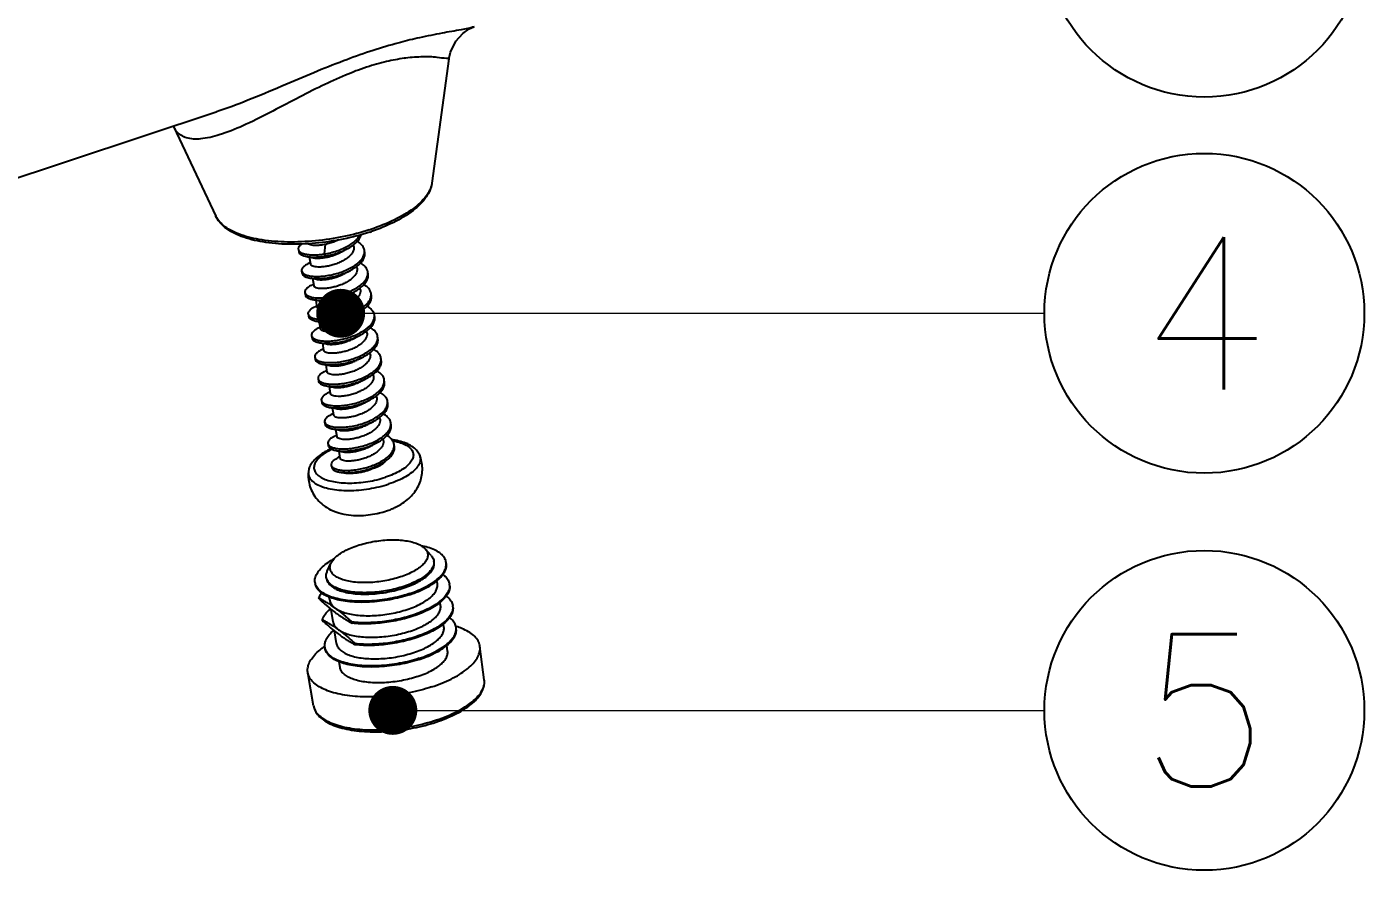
# Model space of a CAD drawing. Header units: millimetres. Extents: x 4911 to 5491, y 411 to 814.
# Drawn here: x 5141.38 to 5184.42, y 443.81 to 470.96 of the extents above; entities that cross this region are included whole.
import ezdxf
from ezdxf.enums import TextEntityAlignment as Align

# ---------------------------------------------------------------- set-up
doc = ezdxf.new("R2010")
doc.units = ezdxf.units.MM
doc.styles.add('TXT', font='txt.shx', dxfattribs={"bigfont": 'gbcbig.shx'})
doc.styles.add('wuwei', font='', dxfattribs={"width": 0.8, "oblique": 10})
doc.styles.get('wuwei').set_extended_font_data('SimSun')
doc.dimstyles.new('wuwei', dxfattribs={"dimscale": 1.5, "dimtxt": 2.5, "dimasz": 1.5, "dimexe": 0.3, "dimexo": 0.3, "dimgap": 0.5, "dimtad": 1, "dimdsep": 46, "dimtxsty": 'wuwei', "dimcen": 0, "dimclrd": 42, "dimclre": 256, "dimclrt": 256, "dimazin": 2, "dimtfac": 1, "dimtofl": 0, "dimtmove": 0, "dimatfit": 3, "dimfxl": 1, "dimlwd": 5, "dimlwe": 5, "dimarcsym": 0})

# ---------------------------------------------------------------- blocks, each defined once
blk = doc.blocks.new('*u43')
at = {"color": 7, "linetype": 'Continuous'}
for p, q in [((99.388, 63.07), (98.601, 57.353)), ((18.062, 37.27), (88.696, 60.63)), ((88.697, 60.63), (88.695, 60.629)), ((86.719, 59.976), (86.751, 59.928)), ((86.748, 59.934), (88.671, 55.84)), ((92.467, 54.313), (92.482, 54.212)), ((93.698, 54.54), (93.653, 54.102)), ((93.653, 54.102), (93.668, 54.001)), ((94.406, 54.178), (94.444, 54.198)), ((95.017, 54.439), (95.003, 54.528)), ((95.523, 54.168), (95.508, 54.269)), ((93.036, 53.63), (92.985, 53.961)), ((93.668, 54.001), (93.786, 53.96)), ((95.168, 53.448), (95.154, 53.537)), ((92.618, 53.322), (92.633, 53.22)), ((93.187, 52.639), (93.136, 52.97)), ((94.557, 53.185), (94.598, 53.207)), ((95.674, 53.177), (95.659, 53.278)), ((92.769, 52.331), (92.784, 52.229)), ((95.319, 52.457), (95.305, 52.544)), ((95.825, 52.186), (95.81, 52.287)), ((93.338, 51.648), (93.287, 51.979)), ((94.708, 52.194), (94.749, 52.216)), ((92.92, 51.34), (92.935, 51.238)), ((94.859, 51.203), (94.9, 51.225)), ((95.47, 51.466), (95.456, 51.554)), ((95.976, 51.195), (95.961, 51.296)), ((93.489, 50.657), (93.438, 50.988)), ((95.621, 50.475), (95.607, 50.563)), ((93.071, 50.348), (93.086, 50.247)), ((93.64, 49.666), (93.589, 49.996)), ((95.01, 50.212), (95.051, 50.234)), ((96.127, 50.203), (96.112, 50.305)), ((93.222, 49.357), (93.237, 49.256)), ((95.161, 49.221), (95.202, 49.243)), ((95.772, 49.484), (95.758, 49.57)), ((96.278, 49.212), (96.263, 49.314)), ((93.791, 48.675), (93.74, 49.005)), ((95.923, 48.493), (95.909, 48.581)), ((93.373, 48.366), (93.388, 48.265)), ((93.942, 47.684), (93.891, 48.014)), ((95.312, 48.23), (95.353, 48.252)), ((96.429, 48.221), (96.414, 48.323)), ((93.524, 47.375), (93.539, 47.274)), ((96.074, 47.501), (96.061, 47.586)), ((94.093, 46.693), (94.042, 47.023)), ((95.463, 47.239), (95.504, 47.261)), ((96.58, 47.23), (96.565, 47.331)), ((93.675, 46.384), (93.69, 46.283)), ((95.614, 46.247), (95.655, 46.269)), ((96.225, 46.51), (96.211, 46.599)), ((96.731, 46.239), (96.716, 46.34)), ((94.244, 45.701), (94.193, 46.032)), ((96.376, 45.519), (96.362, 45.605)), ((93.826, 45.393), (93.841, 45.291)), ((94.395, 44.71), (94.344, 45.041)), ((95.765, 45.256), (95.806, 45.278)), ((96.882, 45.248), (96.867, 45.349)), ((93.977, 44.402), (93.985, 44.345)), ((94.383, 44.791), (94.313, 44.754)), ((95.766, 44.195), (95.957, 44.287)), ((96.17, 42.19), (96.19, 42.197)), ((96.517, 42.289), (96.669, 42.343)), ((98.569, 40.244), (98.297, 40.546)), ((98.705, 39.924), (98.695, 39.992)), ((93.797, 39.517), (93.966, 39.887)), ((93.762, 39.171), (93.752, 39.239)), ((98.856, 38.933), (98.833, 39.082)), ((93.421, 38.24), (93.413, 38.29)), ((93.913, 38.18), (93.89, 38.329)), ((94.064, 37.189), (93.977, 37.762)), ((99.007, 37.942), (98.984, 38.089)), ((93.572, 37.248), (93.564, 37.299)), ((94.939, 37.126), (94.931, 37.177)), ((99.158, 36.951), (99.135, 37.098)), ((94.215, 36.198), (94.128, 36.771)), ((95.09, 36.135), (95.082, 36.186)), ((99.326, 35.847), (99.286, 36.109)), ((101.014, 34.529), (100.811, 36.06)), ((94.383, 35.094), (94.343, 35.356)), ((93.164, 33.333), (92.902, 34.856))]:
    blk.add_line(p, q, dxfattribs=at)
for points in [[(99.387, 63.062), (99.456, 63.372), (99.706, 63.888), (100.02, 64.238), (100.324, 64.45), (100.526, 64.542), (100.542, 64.547)], [(94.444, 54.198), (94.513, 54.235), (94.609, 54.286), (94.699, 54.334)], [(92.848, 53.987), (92.955, 53.967), (93.068, 53.945), (93.154, 53.929)], [(93.024, 53.711), (92.997, 53.697), (92.9, 53.646)], [(92.999, 52.995), (93.106, 52.976), (93.219, 52.954), (93.305, 52.937)], [(94.598, 53.207), (94.67, 53.246), (94.765, 53.297), (94.856, 53.345)], [(93.175, 52.72), (93.148, 52.706), (93.051, 52.655)], [(94.749, 52.216), (94.821, 52.255), (94.916, 52.306), (95.007, 52.353)], [(93.15, 52.004), (93.257, 51.985), (93.37, 51.963), (93.456, 51.946)], [(93.326, 51.729), (93.299, 51.715), (93.202, 51.663)], [(94.9, 51.225), (94.972, 51.264), (95.067, 51.315), (95.158, 51.362)], [(93.301, 51.013), (93.408, 50.993), (93.521, 50.972), (93.607, 50.955)], [(93.477, 50.738), (93.45, 50.724), (93.353, 50.672)], [(93.452, 50.022), (93.559, 50.002), (93.672, 49.981), (93.758, 49.964)], [(95.051, 50.234), (95.123, 50.273), (95.218, 50.323), (95.309, 50.371)], [(93.628, 49.747), (93.601, 49.732), (93.504, 49.681)], [(95.202, 49.243), (95.274, 49.281), (95.369, 49.332), (95.46, 49.38)], [(93.603, 49.031), (93.71, 49.011), (93.823, 48.99), (93.909, 48.973)], [(93.779, 48.755), (93.752, 48.741), (93.655, 48.69)], [(93.754, 48.04), (93.861, 48.02), (93.974, 47.999), (94.06, 47.982)], [(95.353, 48.252), (95.425, 48.29), (95.52, 48.341), (95.611, 48.389)], [(93.93, 47.764), (93.903, 47.75), (93.806, 47.699)], [(95.504, 47.261), (95.576, 47.299), (95.671, 47.35), (95.762, 47.398)], [(93.905, 47.049), (94.012, 47.029), (94.125, 47.007), (94.211, 46.991)], [(94.081, 46.773), (94.054, 46.759), (93.957, 46.708)], [(95.655, 46.269), (95.727, 46.308), (95.822, 46.359), (95.913, 46.407)], [(94.056, 46.058), (94.163, 46.038), (94.276, 46.016), (94.362, 46)], [(94.232, 45.782), (94.205, 45.768), (94.108, 45.717)], [(94.207, 45.066), (94.314, 45.047), (94.427, 45.025), (94.513, 45.008)], [(95.806, 45.278), (95.878, 45.317), (95.973, 45.368), (96.064, 45.416)], [(95.957, 44.287), (96.029, 44.326), (96.124, 44.377), (96.215, 44.424)]]:
    blk.add_lwpolyline(points, dxfattribs=at)
at = {"color": 4}
for centre in [(134.109, 68.664), (134.109, 51.375), (134.109, 33.12)]:
    blk.add_circle(centre, 7.35, dxfattribs=at)
at = {"color": 7, "linetype": 'Continuous'}
for centre, radius, start, end in [((103.338, 40.533), 24.101, 105.45074, 108.32782), ((103.057, 41.529), 23.066, 104.81387, 105.43588), ((98.509, 54.491), 8.684, 97.33505, 97.7827), ((92.545, 65.064), 10.354, 287.89902, 288.29952), ((92.614, 64.603), 9.998, 288.29863, 288.78702), ((95.094, 54.207), 0.418, 355.08831, 8.55318), ((92.84, 53.398), 0.241, 222.35939, 224.46313), ((95.393, 52.225), 0.421, 354.59413, 8.45344), ((95.386, 52.225), 0.428, 352.83444, 354.64196), ((95.675, 50.244), 0.441, 350.55146, 354.64354), ((95.863, 49.252), 0.405, 354.79603, 8.78196), ((96.16, 47.269), 0.409, 354.93176, 8.72158), ((96.458, 45.287), 0.413, 354.99732, 8.6484), ((93.363, 44.035), 0.438, 175.15046, 180.41384), ((95.28, 46.042), 3.951, 283.31548, 288.2347), ((95.418, 45.606), 3.495, 290.97369, 291.70679), ((95.458, 45.506), 3.387, 291.70172, 293.43662), ((95.489, 45.434), 3.308, 293.44285, 293.60223), ((98.735, 39.84), 0.532, 3.1801, 8.65823), ((93.757, 39.081), 0.532, 188.6534, 194.14094), ((98.89, 38.85), 0.529, 3.04293, 8.52613), ((90.567, 32.926), 6.071, 53.72421, 56.08962), ((98.328, 43.224), 6.984, 231.4582, 233.69932), ((99.041, 37.859), 0.529, 3.04293, 8.52613), ((90.718, 31.935), 6.071, 53.72421, 56.08962), ((98.737, 44.145), 7.98, 241.35709, 241.58152), ((98.65, 33.561), 3.582, 72.53039, 72.8312), ((99.188, 36.866), 0.532, 3.1801, 8.65823), ((98.479, 42.233), 6.984, 231.4582, 233.69932), ((95.699, 33.128), 3.564, 124.5194, 124.7932), ((94.21, 36.108), 0.532, 188.6534, 194.14094), ((98.888, 43.154), 7.98, 241.35709, 241.58152)]:
    blk.add_arc(centre, radius, start, end, dxfattribs=at)
for points, start_tangent, end_tangent in [([(100.543, 64.547), (99.957, 64.41), (99.076, 64.25), (98.039, 64.042), (97.159, 63.829)], (-0.939514, -0.342512), (-0.966767, -0.255658)), ([(95.759, 63.412), (94.536, 62.976), (93.18, 62.436), (91.706, 61.813), (90.15, 61.166), (88.697, 60.63)], (-0.949386, -0.314111), (-0.949382, -0.314123)), ([(97.333, 63.096), (96.522, 62.946), (95.605, 62.687)], (-0.99079, -0.135411), (-0.949355, -0.314205)), ([(99.385, 63.062), (99.384, 63.063), (99.269, 63.087), (98.848, 63.14), (98.196, 63.162), (97.401, 63.105)], (0.020553, 0.999789), (-0.991817, -0.127665)), ([(95.605, 62.687), (94.631, 62.321), (93.549, 61.831), (92.376, 61.237), (91.143, 60.591), (89.919, 59.994), (88.834, 59.574), (87.968, 59.392), (87.328, 59.442), (86.896, 59.705), (86.756, 59.918)], (-0.949384, -0.314117), (-0.425789, 0.904823)), ([(98.601, 57.353), (98.598, 57.329), (98.337, 56.759), (97.753, 56.194), (96.887, 55.674), (95.796, 55.233)], (-0.118339, -0.992973), (-0.949426, -0.31399)), ([(98.601, 57.353), (98.347, 56.727), (97.739, 56.102), (96.85, 55.556), (95.834, 55.138)], (-0.136315, -0.990665), (-0.946716, -0.322071)), ([(95.727, 55.211), (94.555, 54.903), (93.249, 54.705), (91.967, 54.652), (90.796, 54.749), (89.816, 54.989), (89.094, 55.356), (88.679, 55.824), (88.671, 55.84)], (-0.951598, -0.307346), (-0.409086, 0.912496)), ([(95.754, 55.111), (94.533, 54.787), (93.254, 54.595), (91.996, 54.549), (90.835, 54.653), (89.842, 54.912), (89.093, 55.323), (88.671, 55.84)], (-0.949426, -0.31399), (-0.425152, 0.905122)), ([(93.653, 54.102), (93.942, 54.161), (94.23, 54.244), (94.505, 54.349), (94.755, 54.474), (94.971, 54.615), (95.144, 54.767), (95.266, 54.925), (95.299, 54.986)], (0.987324, 0.158718), (0.42196, 0.906615)), ([(94.312, 54.752), (94.132, 54.671), (93.916, 54.595), (93.698, 54.54)], (-0.892104, -0.451831), (-0.97849, -0.206297)), ([(94.699, 54.334), (94.77, 54.373), (94.986, 54.514), (95.159, 54.665), (95.282, 54.824), (95.349, 54.983), (95.353, 55.003)], (0.885069, 0.46546), (0.192846, 0.981229)), ([(92.646, 54.576), (92.596, 54.539), (92.502, 54.441), (92.465, 54.345), (92.467, 54.313)], (-0.828787, -0.559564), (0.163275, -0.986581)), ([(92.467, 54.313), (92.488, 54.256), (92.503, 54.235)], (0.163275, -0.986581), (0.635444, -0.772147)), ([(92.483, 54.212), (92.503, 54.155), (92.584, 54.078), (92.72, 54.018), (92.848, 53.986)], (0.163275, -0.986581), (0.983802, -0.179258)), ([(92.503, 54.235), (92.569, 54.179), (92.704, 54.119), (92.889, 54.079), (93.115, 54.061), (93.373, 54.069), (93.653, 54.102)], (0.635444, -0.772147), (0.987324, 0.158718)), ([(92.668, 53.229), (92.774, 53.159), (92.932, 53.107), (93.135, 53.077), (93.377, 53.07), (93.646, 53.089), (93.933, 53.134), (94.224, 53.204), (94.509, 53.298), (94.776, 53.413), (95.015, 53.547), (95.214, 53.694), (95.368, 53.851), (95.468, 54.012), (95.511, 54.171)], (0.700357, -0.713793), (0.085688, 0.996322)), ([(93.698, 54.54), (93.499, 54.506), (93.314, 54.492), (93.153, 54.496), (93.025, 54.518), (92.938, 54.554), (92.906, 54.579)], (-0.97849, -0.206297), (-0.677585, 0.735445)), ([(93.668, 54.001), (93.958, 54.059), (94.245, 54.143), (94.52, 54.248), (94.699, 54.334)], (0.987324, 0.158718), (0.885069, 0.46546)), ([(93.786, 53.96), (93.944, 53.998), (94.103, 54.048), (94.258, 54.108), (94.406, 54.178)], (0.97849, 0.206297), (0.887774, 0.46028)), ([(95.016, 54.439), (95.02, 54.365), (94.989, 54.24), (94.916, 54.113), (94.8, 53.988), (94.647, 53.87), (94.469, 53.765)], (0.149289, -0.988794), (-0.889227, -0.457466)), ([(94.856, 53.345), (95.03, 53.445), (95.23, 53.593), (95.383, 53.749), (95.483, 53.91), (95.526, 54.07), (95.523, 54.168)], (0.885554, 0.464536), (-0.149092, 0.988823)), ([(95.508, 54.269), (95.495, 54.326), (95.42, 54.47), (95.29, 54.598), (95.167, 54.677)], (-0.149092, 0.988823), (-0.876516, 0.481373)), ([(92.9, 53.646), (92.823, 53.602), (92.698, 53.504), (92.629, 53.407), (92.618, 53.322)], (-0.885418, -0.464796), (0.139737, -0.990189)), ([(92.848, 53.986), (92.904, 53.977), (93.13, 53.96), (93.388, 53.967), (93.668, 54.001)], (0.983802, -0.179258), (0.987324, 0.158718)), ([(94.469, 53.765), (94.271, 53.676), (94.058, 53.602), (93.845, 53.548), (93.644, 53.514), (93.461, 53.5), (93.301, 53.505), (93.174, 53.527), (93.087, 53.564), (93.041, 53.612), (93.037, 53.63)], (-0.889227, -0.457466), (-0.125422, 0.992103)), ([(93.154, 53.929), (93.241, 53.916), (93.403, 53.912), (93.588, 53.926), (93.786, 53.96)], (0.980689, -0.195571), (0.97849, 0.206297)), ([(95.659, 53.278), (95.62, 53.4), (95.52, 53.538), (95.366, 53.658), (95.319, 53.685)], (-0.152924, 0.988238), (-0.875628, 0.482986)), ([(92.618, 53.322), (92.619, 53.313), (92.662, 53.236)], (0.139737, -0.990189), (0.673677, -0.739026)), ([(92.633, 53.22), (92.635, 53.212), (92.683, 53.128), (92.789, 53.058), (92.947, 53.006), (92.999, 52.995)], (0.139737, -0.990189), (0.98355, -0.180639)), ([(92.806, 52.251), (92.859, 52.205), (92.989, 52.143), (93.168, 52.1), (93.39, 52.08), (93.645, 52.085), (93.923, 52.115), (94.213, 52.171), (94.503, 52.252), (94.782, 52.356), (95.038, 52.479), (95.26, 52.62), (95.44, 52.772), (95.57, 52.931), (95.645, 53.092), (95.662, 53.178)], (0.647972, -0.761664), (0.092702, 0.995694)), ([(92.999, 52.995), (93.151, 52.976), (93.392, 52.969), (93.662, 52.988), (93.948, 53.033), (94.24, 53.103), (94.525, 53.197), (94.792, 53.312), (94.856, 53.345)], (0.98355, -0.180639), (0.885554, 0.464536)), ([(93.305, 52.937), (93.39, 52.925), (93.55, 52.92), (93.733, 52.934), (93.933, 52.968), (94.147, 53.022), (94.359, 53.096), (94.557, 53.185)], (0.980677, -0.195636), (0.889227, 0.457466)), ([(95.167, 53.448), (95.17, 53.367), (95.136, 53.239), (95.061, 53.115), (94.946, 52.993), (94.796, 52.877), (94.62, 52.774)], (0.149138, -0.988816), (-0.889227, -0.457466)), ([(95.007, 52.353), (95.053, 52.378), (95.275, 52.518), (95.455, 52.67), (95.585, 52.829), (95.661, 52.991), (95.677, 53.149), (95.674, 53.177)], (0.88544, 0.464753), (-0.152924, 0.988238)), ([(95.662, 53.178), (95.662, 53.25), (95.659, 53.278)], (0.092702, 0.995694), (-0.152924, 0.988238)), ([(93.051, 52.655), (92.912, 52.568), (92.811, 52.47), (92.768, 52.373), (92.769, 52.331)], (-0.885663, -0.464329), (0.15448, -0.987996)), ([(92.769, 52.331), (92.785, 52.283), (92.806, 52.251)], (0.15448, -0.987996), (0.647972, -0.761664)), ([(93.15, 52.004), (93.183, 51.999), (93.405, 51.979), (93.66, 51.983), (93.939, 52.013), (94.229, 52.07), (94.519, 52.151), (94.797, 52.254), (95.007, 52.353)], (0.983799, -0.179276), (0.88544, 0.464753)), ([(94.62, 52.774), (94.424, 52.685), (94.218, 52.613), (94.009, 52.559), (93.809, 52.525), (93.623, 52.51), (93.462, 52.513), (93.335, 52.534), (93.244, 52.569), (93.194, 52.617), (93.188, 52.639)], (-0.889227, -0.457466), (-0.133896, 0.990995)), ([(95.319, 52.457), (95.321, 52.378), (95.289, 52.252), (95.213, 52.125), (95.097, 52.001), (94.947, 51.886), (94.771, 51.783)], (0.149124, -0.988818), (-0.889227, -0.457466)), ([(95.81, 52.287), (95.802, 52.327), (95.733, 52.472), (95.609, 52.602), (95.473, 52.693)], (-0.148302, 0.988942), (-0.874809, 0.484468)), ([(92.785, 52.229), (92.8, 52.182), (92.875, 52.104), (93.004, 52.041), (93.15, 52.004)], (0.15448, -0.987996), (0.983799, -0.179276)), ([(93.202, 51.664), (93.142, 51.63), (93.011, 51.533), (92.936, 51.435), (92.919, 51.341), (92.92, 51.34)], (-0.885224, -0.465164), (0.15248, -0.988307)), ([(92.962, 51.256), (93.061, 51.184), (93.214, 51.13), (93.413, 51.097), (93.651, 51.088), (93.917, 51.104), (94.202, 51.146), (94.494, 51.213), (94.78, 51.304), (95.05, 51.417), (95.292, 51.549), (95.496, 51.695), (95.655, 51.851), (95.761, 52.011), (95.811, 52.172)], (0.659504, -0.751701), (0.124739, 0.99219)), ([(94.771, 51.783), (94.573, 51.694), (94.362, 51.62), (94.15, 51.566), (93.951, 51.533), (93.765, 51.518), (93.602, 51.523), (93.475, 51.545), (93.389, 51.582), (93.343, 51.63), (93.339, 51.648)], (-0.889227, -0.457466), (-0.12392, 0.992292)), ([(93.456, 51.946), (93.55, 51.933), (93.712, 51.93), (93.897, 51.945), (94.098, 51.979), (94.306, 52.033), (94.512, 52.105), (94.708, 52.194)], (0.980706, -0.195488), (0.889227, 0.457466)), ([(95.158, 51.362), (95.307, 51.447), (95.512, 51.593), (95.671, 51.749), (95.777, 51.91), (95.826, 52.071), (95.825, 52.186)], (0.885525, 0.464592), (-0.148302, 0.988942)), ([(95.961, 51.296), (95.929, 51.402), (95.836, 51.541), (95.688, 51.663), (95.622, 51.703)], (-0.152812, 0.988255), (-0.875535, 0.483154)), ([(92.92, 51.34), (92.962, 51.256)], (0.15248, -0.988307), (0.659504, -0.751701)), ([(92.935, 51.238), (92.977, 51.154), (93.077, 51.083), (93.229, 51.029), (93.301, 51.013)], (0.15248, -0.988307), (0.983604, -0.180342)), ([(93.11, 50.267), (93.15, 50.231), (93.274, 50.166), (93.448, 50.121), (93.665, 50.099), (93.917, 50.1), (94.194, 50.128), (94.483, 50.181), (94.774, 50.26), (95.054, 50.361), (95.313, 50.483), (95.539, 50.621), (95.724, 50.772), (95.86, 50.931), (95.942, 51.092), (95.964, 51.197)], (0.659039, -0.752109), (0.091292, 0.995824)), ([(93.301, 51.013), (93.428, 50.996), (93.666, 50.986), (93.933, 51.002), (94.218, 51.044), (94.509, 51.112), (94.796, 51.203), (95.065, 51.316), (95.158, 51.362)], (0.983604, -0.180342), (0.885525, 0.464592)), ([(93.607, 50.955), (93.691, 50.943), (93.853, 50.938), (94.039, 50.953), (94.238, 50.986), (94.45, 51.04), (94.662, 51.114), (94.859, 51.203)], (0.980672, -0.195657), (0.889227, 0.457466)), ([(95.47, 51.466), (95.473, 51.391), (95.441, 51.265), (95.368, 51.139), (95.252, 51.014), (95.1, 50.896), (94.922, 50.792)], (0.149319, -0.988789), (-0.889227, -0.457466)), ([(95.309, 50.371), (95.328, 50.381), (95.554, 50.52), (95.74, 50.671), (95.876, 50.829), (95.957, 50.991), (95.981, 51.149), (95.976, 51.195)], (0.885472, 0.464692), (-0.152812, 0.988255)), ([(95.964, 51.197), (95.965, 51.251), (95.961, 51.296)], (0.091292, 0.995824), (-0.152812, 0.988255)), ([(93.353, 50.672), (93.228, 50.596), (93.122, 50.498), (93.072, 50.401), (93.071, 50.349)], (-0.885788, -0.46409), (0.144244, -0.989542)), ([(94.922, 50.792), (94.725, 50.703), (94.514, 50.629), (94.301, 50.575), (94.1, 50.541), (93.917, 50.527), (93.757, 50.532), (93.63, 50.553), (93.541, 50.59), (93.495, 50.638), (93.49, 50.657)], (-0.889227, -0.457466), (-0.127048, 0.991897)), ([(95.621, 50.475), (95.623, 50.392), (95.589, 50.265), (95.513, 50.14), (95.398, 50.019), (95.249, 49.904), (95.073, 49.801)], (0.149206, -0.988806), (-0.889227, -0.457466)), ([(96.112, 50.305), (96.108, 50.328), (96.046, 50.474), (95.928, 50.606), (95.774, 50.711)], (-0.148459, 0.988919), (-0.875265, 0.483644)), ([(93.071, 50.349), (93.082, 50.31), (93.11, 50.267)], (0.144244, -0.989542), (0.659039, -0.752109)), ([(93.087, 50.247), (93.097, 50.209), (93.165, 50.129), (93.289, 50.065), (93.452, 50.022)], (0.144244, -0.989542), (0.983734, -0.179633)), ([(93.257, 49.281), (93.349, 49.209), (93.496, 49.153), (93.691, 49.117), (93.925, 49.105), (94.189, 49.118), (94.472, 49.157), (94.764, 49.222), (95.051, 49.311), (95.323, 49.422), (95.569, 49.551), (95.778, 49.696), (95.942, 49.851), (96.054, 50.011), (96.11, 50.172)], (0.61916, -0.785265), (0.164104, 0.986443)), ([(93.452, 50.022), (93.463, 50.02), (93.681, 49.997), (93.933, 49.999), (94.209, 50.027), (94.498, 50.08), (94.789, 50.158), (95.069, 50.26), (95.309, 50.371)], (0.983734, -0.179633), (0.885472, 0.464692)), ([(95.073, 49.801), (94.877, 49.712), (94.67, 49.64), (94.463, 49.586), (94.264, 49.552), (94.078, 49.536), (93.916, 49.54), (93.788, 49.56), (93.697, 49.595), (93.647, 49.643), (93.641, 49.666)], (-0.889227, -0.457466), (-0.134247, 0.990948)), ([(93.758, 49.964), (93.846, 49.952), (94.005, 49.947), (94.189, 49.961), (94.39, 49.995), (94.603, 50.049), (94.814, 50.123), (95.01, 50.212)], (0.98069, -0.195571), (0.889227, 0.457466)), ([(95.46, 49.38), (95.584, 49.45), (95.793, 49.594), (95.957, 49.749), (96.07, 49.91), (96.126, 50.071), (96.127, 50.203)], (0.885488, 0.464662), (-0.148459, 0.988919)), ([(96.114, 50.203), (96.112, 50.305)], (0.093278, 0.99564), (-0.148459, 0.988919)), ([(93.504, 49.681), (93.462, 49.658), (93.325, 49.562), (93.244, 49.464), (93.22, 49.369), (93.222, 49.357)], (-0.885111, -0.46538), (0.163627, -0.986522)), ([(93.222, 49.357), (93.257, 49.281)], (0.163627, -0.986522), (0.61916, -0.785265)), ([(93.237, 49.256), (93.272, 49.181), (93.365, 49.107), (93.512, 49.051), (93.603, 49.031)], (0.163627, -0.986522), (0.983682, -0.179914)), ([(93.413, 48.284), (93.442, 48.257), (93.559, 48.19), (93.728, 48.143), (93.941, 48.118), (94.19, 48.117), (94.464, 48.141), (94.753, 48.192), (95.044, 48.267), (95.326, 48.366), (95.587, 48.486), (95.818, 48.623), (96.008, 48.773), (96.15, 48.931), (96.237, 49.092), (96.266, 49.215)], (0.666384, -0.745608), (0.089447, 0.995992)), ([(93.603, 49.031), (93.706, 49.016), (93.94, 49.004), (94.204, 49.017), (94.488, 49.056), (94.779, 49.121), (95.067, 49.209), (95.339, 49.32), (95.46, 49.38)], (0.983682, -0.179914), (0.885488, 0.464662)), ([(93.909, 48.973), (94.004, 48.96), (94.166, 48.956), (94.352, 48.972), (94.552, 49.006), (94.759, 49.06), (94.965, 49.132), (95.161, 49.221)], (0.980701, -0.195511), (0.889227, 0.457466)), ([(95.772, 49.484), (95.774, 49.407), (95.743, 49.281), (95.668, 49.154), (95.551, 49.029), (95.4, 48.913), (95.224, 48.81)], (0.149115, -0.98882), (-0.889227, -0.457466)), ([(95.611, 48.389), (95.833, 48.521), (96.023, 48.671), (96.165, 48.829), (96.253, 48.99), (96.283, 49.15), (96.278, 49.212)], (0.885533, 0.464576), (-0.151842, 0.988405)), ([(96.263, 49.314), (96.238, 49.404), (96.151, 49.544), (96.009, 49.668), (95.924, 49.72)], (-0.151842, 0.988405), (-0.875238, 0.483692)), ([(93.655, 48.69), (93.546, 48.625), (93.433, 48.527), (93.377, 48.43), (93.373, 48.366)], (-0.885761, -0.464141), (0.136371, -0.990658)), ([(95.224, 48.81), (95.026, 48.72), (94.813, 48.646), (94.6, 48.592), (94.4, 48.559), (94.215, 48.545), (94.054, 48.55), (93.927, 48.572), (93.841, 48.609), (93.796, 48.657), (93.792, 48.675)], (-0.889227, -0.457466), (-0.123943, 0.992289)), ([(96.414, 48.323), (96.413, 48.329), (96.358, 48.477), (96.245, 48.61), (96.081, 48.726), (96.075, 48.729)], (-0.149798, 0.988717), (-0.875351, 0.483488)), ([(93.373, 48.366), (93.38, 48.338), (93.413, 48.284)], (0.136371, -0.990658), (0.666384, -0.745608)), ([(93.389, 48.265), (93.395, 48.236), (93.457, 48.155), (93.575, 48.089), (93.744, 48.042), (93.754, 48.04)], (0.136371, -0.990658), (0.983611, -0.180303)), ([(93.754, 48.04), (93.957, 48.016), (94.205, 48.015), (94.48, 48.04), (94.768, 48.09), (95.059, 48.166), (95.341, 48.265), (95.603, 48.385), (95.611, 48.389)], (0.983611, -0.180303), (0.885533, 0.464576)), ([(94.06, 47.982), (94.142, 47.97), (94.304, 47.965), (94.488, 47.979), (94.688, 48.012), (94.901, 48.066), (95.114, 48.14), (95.312, 48.23)], (0.980666, -0.195688), (0.889227, 0.457466)), ([(95.322, 47.318), (95.596, 47.426), (95.845, 47.554), (96.059, 47.697), (96.228, 47.851), (96.347, 48.011), (96.409, 48.172), (96.416, 48.221)], (0.945273, 0.326282), (0.093759, 0.995595)), ([(95.923, 48.493), (95.925, 48.416), (95.893, 48.289), (95.819, 48.163), (95.704, 48.039), (95.552, 47.922), (95.375, 47.819)], (0.149437, -0.988771), (-0.889227, -0.457466)), ([(95.762, 47.398), (95.861, 47.452), (96.074, 47.595), (96.244, 47.75), (96.362, 47.91), (96.424, 48.071), (96.429, 48.221)], (0.885454, 0.464727), (-0.149798, 0.988717)), ([(96.416, 48.221), (96.414, 48.323)], (0.093759, 0.995595), (-0.149798, 0.988717)), ([(93.806, 47.699), (93.78, 47.685), (93.638, 47.589), (93.551, 47.491), (93.522, 47.396), (93.524, 47.375)], (-0.885132, -0.46534), (0.167084, -0.985943)), ([(93.524, 47.375), (93.552, 47.308), (93.559, 47.298)], (0.167084, -0.985943), (0.624251, -0.781224)), ([(95.176, 47.728), (94.967, 47.656), (94.755, 47.602), (94.554, 47.568), (94.37, 47.554), (94.212, 47.558), (94.084, 47.58), (93.995, 47.616), (93.948, 47.664), (93.943, 47.684)], (-0.929323, -0.369267), (-0.128251, 0.991742)), ([(95.375, 47.819), (95.31, 47.787), (95.244, 47.757), (95.176, 47.728)], (-0.889227, -0.457466), (-0.929323, -0.369267)), ([(95.337, 47.216), (95.612, 47.325), (95.762, 47.398)], (0.945273, 0.326282), (0.885454, 0.464727)), ([(96.074, 47.502), (96.076, 47.419), (96.042, 47.292), (95.966, 47.166), (95.851, 47.045), (95.702, 46.93), (95.526, 46.827)], (0.149288, -0.988794), (-0.889227, -0.457466)), ([(96.565, 47.331), (96.545, 47.409), (96.463, 47.55), (96.326, 47.676), (96.228, 47.737)], (-0.150773, 0.988568), (-0.874678, 0.484704)), ([(93.539, 47.274), (93.568, 47.206), (93.656, 47.131), (93.798, 47.073), (93.905, 47.049)], (0.166822, -0.985987), (0.983747, -0.17956)), ([(93.559, 47.298), (93.639, 47.233), (93.781, 47.175), (93.97, 47.138), (94.2, 47.123), (94.461, 47.133), (94.743, 47.17), (95.034, 47.231), (95.322, 47.318)], (0.624251, -0.781224), (0.945273, 0.326282)), ([(93.716, 46.3), (93.737, 46.28), (93.851, 46.212), (94.016, 46.164), (94.226, 46.137), (94.472, 46.134), (94.745, 46.156), (95.032, 46.205), (95.323, 46.278), (95.606, 46.376), (95.869, 46.493), (96.103, 46.629), (96.296, 46.778), (96.442, 46.935), (96.534, 47.096), (96.568, 47.233)], (0.668862, -0.743387), (0.087912, 0.996128)), ([(93.905, 47.049), (93.988, 47.036), (94.218, 47.022), (94.478, 47.032), (94.759, 47.068), (95.05, 47.13), (95.337, 47.216)], (0.983747, -0.17956), (0.945273, 0.326282)), ([(95.526, 46.827), (95.33, 46.739), (95.122, 46.666), (94.915, 46.613), (94.715, 46.578), (94.529, 46.563), (94.367, 46.567), (94.238, 46.588), (94.149, 46.623), (94.1, 46.671), (94.094, 46.693)], (-0.889227, -0.457466), (-0.13044, 0.991456)), ([(94.211, 46.991), (94.3, 46.978), (94.459, 46.974), (94.643, 46.988), (94.844, 47.022), (95.055, 47.076), (95.264, 47.149)], (0.980697, -0.195534), (0.929323, 0.369267)), ([(95.264, 47.149), (95.332, 47.177), (95.398, 47.207), (95.463, 47.239)], (0.929323, 0.369267), (0.889227, 0.457466)), ([(95.913, 46.407), (96.131, 46.536), (96.322, 46.686), (96.464, 46.843), (96.553, 47.004), (96.585, 47.163), (96.58, 47.23)], (0.88554, 0.464564), (-0.151442, 0.988466)), ([(96.716, 46.34), (96.664, 46.487), (96.555, 46.621), (96.393, 46.738), (96.377, 46.747)], (-0.150851, 0.988557), (-0.875395, 0.483409)), ([(93.957, 46.708), (93.857, 46.649), (93.741, 46.551), (93.681, 46.454), (93.675, 46.384)], (-0.885689, -0.464278), (0.134237, -0.990949)), ([(93.675, 46.384), (93.68, 46.362), (93.716, 46.3)], (0.134237, -0.990949), (0.668862, -0.743387)), ([(93.691, 46.283), (93.698, 46.253), (93.76, 46.172), (93.878, 46.106), (94.047, 46.059), (94.056, 46.058)], (0.137454, -0.990508), (0.983622, -0.180245)), ([(93.862, 45.316), (93.936, 45.254), (94.075, 45.195), (94.263, 45.157), (94.491, 45.141), (94.751, 45.15), (95.032, 45.185), (95.322, 45.246), (95.611, 45.331), (95.886, 45.438), (96.136, 45.565), (96.351, 45.707), (96.523, 45.861), (96.644, 46.021), (96.709, 46.182), (96.718, 46.239)], (0.627989, -0.778222), (0.094037, 0.995569)), ([(94.056, 46.058), (94.26, 46.034), (94.508, 46.033), (94.781, 46.058), (95.068, 46.108), (95.359, 46.183), (95.64, 46.281), (95.901, 46.4), (95.913, 46.407)], (0.983622, -0.180245), (0.88554, 0.464564)), ([(94.362, 46), (94.455, 45.987), (94.618, 45.983), (94.804, 45.998), (95.003, 46.033), (95.21, 46.086), (95.418, 46.159), (95.614, 46.247)], (0.980699, -0.195522), (0.889227, 0.457466)), ([(96.225, 46.51), (96.228, 46.435), (96.197, 46.309), (96.122, 46.183), (96.006, 46.057), (95.854, 45.94), (95.677, 45.836)], (0.149171, -0.988811), (-0.889227, -0.457466)), ([(96.064, 45.416), (96.182, 45.482), (96.392, 45.625), (96.557, 45.779), (96.671, 45.939), (96.729, 46.1), (96.731, 46.239)], (0.88548, 0.464677), (-0.148852, 0.988859)), ([(96.718, 46.239), (96.716, 46.339), (96.716, 46.34)], (0.094037, 0.995569), (-0.150851, 0.988557)), ([(94.108, 45.717), (94.09, 45.707), (93.946, 45.612), (93.856, 45.513), (93.824, 45.418), (93.826, 45.393)], (-0.885188, -0.465233), (0.166549, -0.986033)), ([(95.677, 45.836), (95.478, 45.746), (95.265, 45.672), (95.052, 45.618), (94.851, 45.585), (94.668, 45.571), (94.508, 45.576), (94.381, 45.599), (94.294, 45.635), (94.249, 45.683), (94.245, 45.701)], (-0.889227, -0.457466), (-0.124631, 0.992203)), ([(96.376, 45.519), (96.378, 45.439), (96.345, 45.312), (96.27, 45.187), (96.155, 45.065), (96.004, 44.949), (95.828, 44.845)], (0.149153, -0.988814), (-0.889227, -0.457466)), ([(96.796, 45.518), (96.86, 45.507), (97.169, 45.425), (97.42, 45.315), (97.605, 45.18), (97.717, 45.023), (97.753, 44.852), (97.711, 44.67), (97.592, 44.486), (97.401, 44.304), (97.144, 44.131), (96.83, 43.974), (96.47, 43.836)], (0.985246, -0.171142), (-0.949426, -0.31399)), ([(96.867, 45.349), (96.85, 45.42), (96.77, 45.562), (96.635, 45.688), (96.529, 45.756)], (-0.150179, 0.988659), (-0.875187, 0.483785)), ([(98.043, 44.852), (97.932, 45.04), (97.749, 45.215), (97.491, 45.366), (97.176, 45.48), (96.824, 45.554), (96.771, 45.562)], (-0.376721, 0.926327), (-0.990465, 0.137767)), ([(93.967, 45.147), (93.758, 45.042), (93.48, 44.871), (93.248, 44.678), (93.075, 44.472), (92.97, 44.268), (92.927, 44.072)], (-0.909307, -0.416127), (-0.083767, -0.996485)), ([(94.016, 45.128), (93.792, 45.011), (93.535, 44.838), (93.344, 44.657), (93.225, 44.472), (93.183, 44.291), (93.219, 44.119), (93.331, 43.963), (93.516, 43.827), (93.767, 43.717), (94.076, 43.636), (94.433, 43.586), (94.825, 43.571), (95.239, 43.589), (95.661, 43.641), (96.076, 43.724), (96.47, 43.836)], (-0.904632, -0.426193), (0.949426, 0.31399)), ([(93.826, 45.393), (93.851, 45.33), (93.862, 45.316)], (0.166549, -0.986033), (0.627989, -0.778222)), ([(93.841, 45.292), (93.876, 45.216), (93.969, 45.143), (94.115, 45.087), (94.207, 45.066)], (0.162997, -0.986627), (0.983685, -0.179898)), ([(94.207, 45.066), (94.309, 45.052), (94.542, 45.039), (94.805, 45.052), (95.087, 45.091), (95.378, 45.155), (95.665, 45.243), (95.936, 45.353), (96.064, 45.416)], (0.983685, -0.179898), (0.88548, 0.464677)), ([(94.513, 45.008), (94.596, 44.996), (94.756, 44.991), (94.94, 45.005), (95.14, 45.038), (95.353, 45.093), (95.566, 45.166), (95.765, 45.256)], (0.980669, -0.195673), (0.889227, 0.457466)), ([(96.215, 44.424), (96.225, 44.43), (96.452, 44.567), (96.639, 44.717), (96.776, 44.875), (96.86, 45.036), (96.887, 45.194), (96.882, 45.248)], (0.88549, 0.464659), (-0.152406, 0.988318)), ([(96.504, 44.717), (96.59, 44.788), (96.738, 44.945), (96.833, 45.106), (96.87, 45.251)], (0.79409, 0.6078), (0.08711, 0.996199)), ([(94.047, 44.574), (93.984, 44.476), (93.977, 44.402)], (-0.67991, -0.733295), (0.135206, -0.990818)), ([(93.977, 44.402), (93.981, 44.383), (94.036, 44.301), (94.147, 44.233), (94.31, 44.183), (94.518, 44.155), (94.763, 44.151), (95.034, 44.173), (95.321, 44.22), (95.612, 44.292), (95.896, 44.388), (96.16, 44.505), (96.395, 44.64), (96.504, 44.717)], (0.135206, -0.990818), (0.79409, 0.6078)), ([(93.985, 44.345), (93.998, 44.294), (94.025, 44.24), (94.071, 44.183)], (0.150675, -0.988583), (0.695176, -0.71884)), ([(94.047, 44.574), (94.2, 44.688), (94.313, 44.754)], (0.742329, 0.670036), (0.884664, 0.46623)), ([(94.358, 44.075), (94.367, 44.074), (94.583, 44.051), (94.833, 44.052), (95.108, 44.079), (95.397, 44.131), (95.686, 44.209), (95.966, 44.309), (96.215, 44.424)], (0.983853, -0.178978), (0.88549, 0.464659)), ([(95.828, 44.845), (95.632, 44.756), (95.426, 44.684), (95.216, 44.63), (95.015, 44.596), (94.83, 44.581), (94.67, 44.584), (94.542, 44.605), (94.452, 44.64), (94.402, 44.688), (94.396, 44.71)], (-0.889227, -0.457466), (-0.133389, 0.991064)), ([(96.239, 44.382), (96.127, 44.322), (95.97, 44.257)], (-0.857641, -0.51425), (-0.940955, -0.338531)), ([(96.449, 44.563), (96.384, 44.489), (96.271, 44.402), (96.239, 44.382)], (-0.570941, -0.820991), (-0.857641, -0.51425)), ([(98.043, 44.852), (98.076, 44.674), (98.028, 44.47), (97.894, 44.262), (97.679, 44.057), (97.39, 43.862), (97.036, 43.685), (96.63, 43.53)], (0.372164, -0.928167), (-0.949426, -0.31399)), ([(96.814, 42.403), (96.903, 42.443), (97.257, 42.642), (97.539, 42.86), (97.772, 43.108), (97.949, 43.373), (98.074, 43.653), (98.147, 43.947), (98.167, 44.249), (98.133, 44.553), (98.043, 44.852)], (0.916347, 0.400386), (-0.376721, 0.926327)), ([(92.927, 44.072), (92.931, 43.741), (93.001, 43.414), (93.137, 43.102), (93.339, 42.812), (93.612, 42.554), (93.951, 42.344), (94.331, 42.198), (94.778, 42.106), (95.237, 42.079), (95.67, 42.105), (96.091, 42.173), (96.169, 42.191)], (-0.083767, -0.996485), (0.973516, 0.22862)), ([(92.925, 44.032), (92.965, 43.849), (93.092, 43.672), (93.3, 43.52), (93.583, 43.395), (93.932, 43.304), (94.334, 43.248), (94.776, 43.23), (95.242, 43.251), (95.718, 43.309), (96.185, 43.403), (96.63, 43.53)], (0.007316, -0.999973), (0.949426, 0.31399)), ([(94.071, 44.183), (94.194, 44.119), (94.358, 44.075)], (0.797001, -0.603978), (0.983853, -0.178978)), ([(94.432, 44.062), (94.551, 44.044), (94.71, 44.03), (94.884, 44.028), (95.066, 44.038), (95.254, 44.06), (95.441, 44.096), (95.613, 44.141), (95.766, 44.195)], (0.983242, -0.182307), (0.928825, 0.370518)), ([(95.97, 44.257), (95.956, 44.252), (95.766, 44.195)], (-0.940955, -0.338531), (-0.969541, -0.24493)), ([(93.966, 39.887), (94.014, 39.974), (94.15, 40.136), (94.34, 40.294), (94.58, 40.443), (94.863, 40.579), (95.183, 40.699)], (0.416712, 0.909039), (0.949426, 0.31399)), ([(95.183, 40.699), (95.528, 40.799), (95.892, 40.877), (96.263, 40.93), (96.631, 40.957), (96.987, 40.957), (97.32, 40.931), (97.622, 40.878), (97.884, 40.801), (98.1, 40.701), (98.263, 40.582), (98.297, 40.547)], (0.949426, 0.31399), (0.668865, -0.743384)), ([(99.262, 39.92), (99.238, 40.014), (99.136, 40.195), (98.962, 40.358), (98.721, 40.499), (98.419, 40.615), (98.117, 40.691)], (-0.15051, 0.988609), (-0.979737, 0.200287)), ([(93.232, 39.001), (93.226, 39.102), (93.271, 39.305), (93.39, 39.513), (93.579, 39.719), (93.834, 39.919), (94.102, 40.083)], (-0.15051, 0.988609), (0.876797, 0.48086)), ([(98.297, 40.547), (98.368, 40.446), (98.414, 40.297), (98.398, 40.14), (98.322, 39.978), (98.187, 39.816), (97.996, 39.658), (97.756, 39.509), (97.473, 39.373), (97.154, 39.253)], (0.668865, -0.743384), (-0.949426, -0.31399)), ([(98.694, 39.992), (98.699, 39.91), (98.662, 39.743), (98.565, 39.573), (98.41, 39.404), (98.201, 39.24), (97.944, 39.086), (97.644, 38.944), (97.309, 38.819)], (0.15051, -0.988609), (-0.949426, -0.31399)), ([(98.569, 40.244), (98.591, 40.218), (98.675, 40.069), (98.694, 39.992)], (0.667662, -0.744465), (0.15051, -0.988609)), ([(93.752, 39.239), (93.747, 39.321), (93.784, 39.488), (93.797, 39.517)], (-0.15051, 0.988609), (0.415632, 0.909533)), ([(97.154, 39.253), (96.808, 39.153), (96.445, 39.075), (96.074, 39.022), (95.705, 38.995), (95.35, 38.995), (95.016, 39.021), (94.714, 39.074), (94.452, 39.151), (94.237, 39.25), (94.074, 39.37), (93.968, 39.506), (93.922, 39.655), (93.938, 39.812), (93.966, 39.887)], (-0.949426, -0.31399), (0.416712, 0.909039)), ([(97.319, 38.752), (97.654, 38.876), (97.954, 39.018), (98.211, 39.172), (98.42, 39.336), (98.575, 39.505), (98.672, 39.675), (98.709, 39.842), (98.705, 39.924)], (0.949426, 0.31399), (-0.15051, 0.988609)), ([(97.572, 38.489), (97.98, 38.641), (98.346, 38.814), (98.66, 39.002), (98.914, 39.202), (99.103, 39.408), (99.222, 39.616), (99.267, 39.819), (99.267, 39.869)], (0.949426, 0.31399), (-0.055416, 0.998463)), ([(97.579, 38.438), (97.988, 38.591), (98.353, 38.763), (98.668, 38.952), (98.922, 39.152), (99.111, 39.358), (99.23, 39.565), (99.275, 39.769), (99.269, 39.869)], (0.949426, 0.31399), (-0.15051, 0.988609)), ([(99.116, 39.365), (99.177, 39.316), (99.324, 39.153), (99.404, 38.973), (99.413, 38.929)], (0.804154, -0.594421), (0.148536, -0.988907)), ([(97.579, 38.438), (97.138, 38.31), (96.675, 38.209), (96.202, 38.137), (95.73, 38.096), (95.271, 38.088), (94.837, 38.113), (94.437, 38.169), (94.082, 38.256), (93.78, 38.371), (93.539, 38.512), (93.365, 38.675), (93.263, 38.856), (93.239, 38.951)], (-0.949426, -0.31399), (-0.15051, 0.988609)), ([(97.572, 38.489), (97.131, 38.36), (96.668, 38.259), (96.195, 38.187), (95.723, 38.147), (95.264, 38.139), (94.829, 38.163), (94.429, 38.219), (94.074, 38.306), (93.772, 38.422), (93.532, 38.563), (93.358, 38.726), (93.255, 38.907), (93.242, 38.951)], (-0.949426, -0.31399), (-0.244387, 0.969678)), ([(97.309, 38.819), (96.948, 38.714), (96.568, 38.631), (96.18, 38.572), (95.794, 38.539), (95.417, 38.532), (95.061, 38.552), (94.733, 38.598), (94.442, 38.669), (94.195, 38.764), (93.998, 38.88), (93.855, 39.013), (93.771, 39.162), (93.752, 39.239)], (-0.949426, -0.31399), (-0.15051, 0.988609)), ([(93.762, 39.171), (93.781, 39.094), (93.865, 38.946), (94.008, 38.812), (94.205, 38.696), (94.452, 38.602), (94.743, 38.531), (95.071, 38.484), (95.428, 38.464), (95.804, 38.471), (96.191, 38.504), (96.579, 38.563), (96.958, 38.646), (97.319, 38.752)], (0.15051, -0.988609), (0.949426, 0.31399)), ([(97.47, 37.76), (97.805, 37.885), (98.105, 38.027), (98.362, 38.181), (98.571, 38.345), (98.726, 38.514), (98.823, 38.684), (98.86, 38.851), (98.856, 38.933)], (0.949426, 0.31399), (-0.15051, 0.988609)), ([(99.418, 38.878), (99.415, 38.782), (99.356, 38.584), (99.228, 38.383), (99.036, 38.185), (98.783, 37.992), (98.474, 37.811), (98.118, 37.645), (97.723, 37.498)], (0.053339, -0.998576), (-0.949426, -0.31399)), ([(99.421, 38.878), (99.422, 38.732), (99.363, 38.534), (99.236, 38.333), (99.044, 38.134), (98.79, 37.942), (98.482, 37.761), (98.126, 37.594), (97.73, 37.447)], (0.148536, -0.988907), (-0.949426, -0.31399)), ([(93.413, 38.29), (93.519, 38.49), (93.536, 38.515)], (0.33708, 0.941476), (0.5902, 0.807257)), ([(93.413, 38.29), (93.567, 38.204), (93.715, 38.117), (93.862, 38.026), (93.954, 37.965)], (0.879491, -0.475916), (0.829954, -0.557831)), ([(93.421, 38.24), (93.584, 38.093), (93.74, 37.957), (93.892, 37.83), (93.976, 37.762)], (0.738245, -0.674533), (0.782396, -0.622781)), ([(93.913, 38.18), (93.932, 38.103), (94.016, 37.954), (94.159, 37.821)], (0.150523, -0.988607), (0.806395, -0.591377)), ([(99.264, 38.376), (99.328, 38.325), (99.475, 38.162), (99.555, 37.982), (99.564, 37.938)], (0.806144, -0.59172), (0.148536, -0.988907)), ([(93.564, 37.299), (93.67, 37.499), (93.841, 37.699), (93.943, 37.791)], (0.33708, 0.941476), (0.765128, 0.643879)), ([(94.159, 37.821), (94.356, 37.705), (94.603, 37.611), (94.894, 37.539), (95.222, 37.493), (95.579, 37.473), (95.955, 37.48), (96.342, 37.513), (96.73, 37.572), (97.109, 37.655), (97.47, 37.76)], (0.806395, -0.591377), (0.949426, 0.31399)), ([(94.159, 37.821), (94.309, 37.707), (94.461, 37.586), (94.613, 37.459), (94.768, 37.324), (94.931, 37.177)], (0.806395, -0.591377), (0.738245, -0.674533)), ([(94.193, 37.596), (94.343, 37.489), (94.49, 37.391), (94.637, 37.299), (94.785, 37.212), (94.911, 37.141)], (0.806395, -0.591377), (0.87762, -0.479357)), ([(97.621, 36.769), (97.956, 36.894), (98.256, 37.036), (98.513, 37.19), (98.722, 37.354), (98.877, 37.523), (98.974, 37.693), (99.011, 37.86), (99.007, 37.942)], (0.949426, 0.31399), (-0.15051, 0.988609)), ([(99.569, 37.887), (99.566, 37.791), (99.507, 37.593), (99.379, 37.392), (99.187, 37.193), (98.934, 37.001), (98.625, 36.82), (98.269, 36.654), (97.874, 36.507)], (0.053339, -0.998576), (-0.949426, -0.31399)), ([(99.572, 37.887), (99.573, 37.741), (99.514, 37.543), (99.387, 37.342), (99.195, 37.143), (98.941, 36.951), (98.633, 36.769), (98.277, 36.603), (97.881, 36.456)], (0.148536, -0.988907), (-0.949426, -0.31399)), ([(93.564, 37.299), (93.718, 37.213), (93.866, 37.126), (94.013, 37.034), (94.105, 36.974)], (0.879491, -0.475916), (0.829954, -0.557831)), ([(93.572, 37.248), (93.735, 37.101), (93.891, 36.966), (94.043, 36.839), (94.127, 36.77)], (0.738245, -0.674533), (0.782396, -0.622781)), ([(94.064, 37.189), (94.083, 37.112), (94.167, 36.963), (94.31, 36.83)], (0.150523, -0.988607), (0.806395, -0.591377)), ([(97.723, 37.498), (97.339, 37.384), (96.937, 37.291), (96.525, 37.22), (96.111, 37.172), (95.702, 37.149), (95.306, 37.15), (94.931, 37.177)], (-0.949426, -0.31399), (-0.994346, 0.106186)), ([(97.73, 37.447), (97.346, 37.334), (96.945, 37.24), (96.533, 37.169), (96.119, 37.122), (95.71, 37.098), (95.314, 37.1), (94.939, 37.126)], (-0.949426, -0.31399), (-0.994346, 0.106186)), ([(97.772, 35.778), (98.107, 35.903), (98.407, 36.045), (98.664, 36.199), (98.873, 36.363), (99.028, 36.532), (99.125, 36.702), (99.162, 36.869), (99.158, 36.951)], (0.949426, 0.31399), (-0.15051, 0.988609)), ([(98.025, 35.516), (98.433, 35.668), (98.799, 35.841), (99.113, 36.029), (99.367, 36.229), (99.556, 36.435), (99.675, 36.643), (99.72, 36.846), (99.72, 36.896)], (0.949426, 0.31399), (-0.055416, 0.998463)), ([(98.032, 35.465), (98.441, 35.617), (98.806, 35.79), (99.121, 35.979), (99.375, 36.178), (99.564, 36.385), (99.683, 36.592), (99.728, 36.796), (99.722, 36.896)], (0.949426, 0.31399), (-0.15051, 0.988609)), ([(99.715, 36.947), (99.691, 37.041), (99.589, 37.222), (99.415, 37.385)], (-0.15051, 0.988609), (-0.806605, 0.59109)), ([(100.811, 36.06), (100.792, 36.154), (100.694, 36.365), (100.526, 36.559), (100.288, 36.733), (99.987, 36.883), (99.726, 36.978)], (-0.131089, 0.991371), (-0.953874, 0.300207)), ([(93.685, 36.028), (93.679, 36.128), (93.724, 36.332), (93.843, 36.539), (94.032, 36.745), (94.093, 36.799)], (-0.15051, 0.988609), (0.764936, 0.644106)), ([(94.31, 36.83), (94.507, 36.714), (94.754, 36.62), (95.045, 36.548), (95.373, 36.502), (95.73, 36.482), (96.106, 36.489), (96.493, 36.522), (96.881, 36.581), (97.26, 36.664), (97.621, 36.769)], (0.806395, -0.591377), (0.949426, 0.31399)), ([(94.31, 36.83), (94.46, 36.716), (94.612, 36.595), (94.764, 36.468), (94.919, 36.333), (95.082, 36.186)], (0.806395, -0.591377), (0.738245, -0.674533)), ([(94.344, 36.604), (94.494, 36.498), (94.641, 36.4), (94.788, 36.308), (94.936, 36.221), (95.062, 36.15)], (0.806395, -0.591377), (0.87762, -0.479357)), ([(97.874, 36.507), (97.49, 36.393), (97.088, 36.3), (96.676, 36.228), (96.262, 36.181), (95.853, 36.158), (95.457, 36.159), (95.082, 36.186)], (-0.949426, -0.31399), (-0.994346, 0.106186)), ([(97.881, 36.456), (97.497, 36.342), (97.096, 36.249), (96.684, 36.178), (96.27, 36.13), (95.861, 36.107), (95.465, 36.109), (95.09, 36.135)], (-0.949426, -0.31399), (-0.994346, 0.106186)), ([(92.902, 34.855), (92.894, 35.011), (92.943, 35.244), (93.066, 35.48), (93.26, 35.716), (93.52, 35.948), (93.666, 36.055)], (-0.168362, 0.985725), (0.821214, 0.570621)), ([(98.032, 35.465), (97.591, 35.337), (97.128, 35.235), (96.655, 35.163), (96.183, 35.123), (95.724, 35.115), (95.29, 35.139), (94.89, 35.196), (94.535, 35.282), (94.233, 35.398), (93.992, 35.539), (93.818, 35.702), (93.716, 35.883), (93.692, 35.977)], (-0.949426, -0.31399), (-0.15051, 0.988609)), ([(98.025, 35.516), (97.584, 35.387), (97.121, 35.286), (96.648, 35.214), (96.176, 35.173), (95.717, 35.165), (95.282, 35.19), (94.882, 35.246), (94.527, 35.333), (94.225, 35.448), (93.985, 35.589), (93.811, 35.752), (93.708, 35.933), (93.695, 35.978)], (-0.949426, -0.31399), (-0.244387, 0.969678)), ([(94.215, 36.198), (94.234, 36.121), (94.318, 35.972), (94.461, 35.839), (94.658, 35.723), (94.905, 35.628), (95.196, 35.557), (95.524, 35.511), (95.881, 35.491), (96.257, 35.498), (96.644, 35.531), (97.032, 35.59), (97.411, 35.673), (97.772, 35.778)], (0.15051, -0.988609), (0.949426, 0.31399)), ([(97.941, 34.674), (98.275, 34.799), (98.575, 34.941), (98.833, 35.095), (99.041, 35.259), (99.196, 35.428), (99.293, 35.598), (99.331, 35.765), (99.326, 35.847)], (0.949426, 0.31399), (-0.150516, 0.988608)), ([(98.592, 34.197), (99.061, 34.369), (99.488, 34.561), (99.867, 34.771), (100.189, 34.994), (100.45, 35.226), (100.643, 35.462), (100.766, 35.698), (100.816, 35.93), (100.811, 36.06)], (0.949426, 0.31399), (-0.131089, 0.991371)), ([(97.941, 34.674), (97.579, 34.569), (97.2, 34.486), (96.812, 34.427), (96.425, 34.394), (96.049, 34.387), (95.692, 34.407), (95.365, 34.453), (95.074, 34.525), (94.826, 34.619), (94.629, 34.735), (94.487, 34.868), (94.402, 35.017), (94.383, 35.094)], (-0.949426, -0.31399), (-0.150516, 0.988608)), ([(98.592, 34.197), (98.091, 34.048), (97.567, 33.926), (97.03, 33.833), (96.489, 33.77), (95.955, 33.739), (95.438, 33.74), (94.948, 33.774), (94.492, 33.839), (94.081, 33.934), (93.722, 34.059), (93.421, 34.209), (93.183, 34.383), (93.015, 34.577), (92.917, 34.788), (92.902, 34.855)], (-0.949426, -0.31399), (-0.168362, 0.985725)), ([(98.792, 32.58), (99.238, 32.744), (99.649, 32.927), (100.018, 33.129), (100.339, 33.347), (100.605, 33.579), (100.81, 33.82), (100.946, 34.064), (101.013, 34.302), (101.014, 34.529)], (0.949426, 0.31399), (-0.131661, 0.991295)), ([(98.812, 32.679), (99.297, 32.858), (99.738, 33.059), (100.124, 33.279), (100.449, 33.511), (100.705, 33.753), (100.888, 33.999), (100.993, 34.243), (101.019, 34.481), (101.014, 34.529)], (0.949426, 0.31399), (-0.133378, 0.991065)), ([(93.164, 33.333), (93.21, 33.178), (93.218, 33.16)], (0.170942, -0.985281), (0.417175, -0.908826)), ([(93.164, 33.333), (93.24, 33.103), (93.39, 32.883), (93.618, 32.682), (93.917, 32.508), (94.277, 32.366), (94.689, 32.258), (95.144, 32.183), (95.634, 32.142), (96.15, 32.135), (96.684, 32.161), (97.225, 32.22), (97.763, 32.311), (98.289, 32.431), (98.792, 32.58)], (0.169522, -0.985526), (0.949426, 0.31399)), ([(93.218, 33.16), (93.343, 32.966), (93.553, 32.775), (93.834, 32.606), (94.182, 32.466), (94.589, 32.355), (95.046, 32.276), (95.546, 32.232), (96.076, 32.222), (96.627, 32.247), (97.188, 32.307), (97.746, 32.401), (98.291, 32.525), (98.812, 32.679)], (0.417175, -0.908826), (0.949426, 0.31399))]:
    blk.add_spline(points, degree=3, dxfattribs=dict(at, start_tangent=start_tangent, end_tangent=end_tangent))
at = {"color": 6, "style": 'TXT'}
for s, p in [('4', (134.109, 51.375)), ('5', (134.109, 33.12))]:
    blk.add_text(s, height=7, dxfattribs=at).set_placement(p, align=Align.MIDDLE)
at = {"color": 4}
for points in [[(94.412, 51.375), (126.759, 51.375)], [(96.808, 33.12), (126.759, 33.12)]]:
    blk.add_leader(points, dimstyle='wuwei', override={"dimasz": 1.5, "dimldrblk": 'Dot'}, dxfattribs=at)

msp = doc.modelspace()

# ---------------------------------------------------------------- block references
at = {"xscale": 0.7, "yscale": 0.7, "zscale": 0.7}
msp.add_blockref('*u43', (5085.395, 425.773), dxfattribs=at)

doc.saveas('drawing.dxf')
